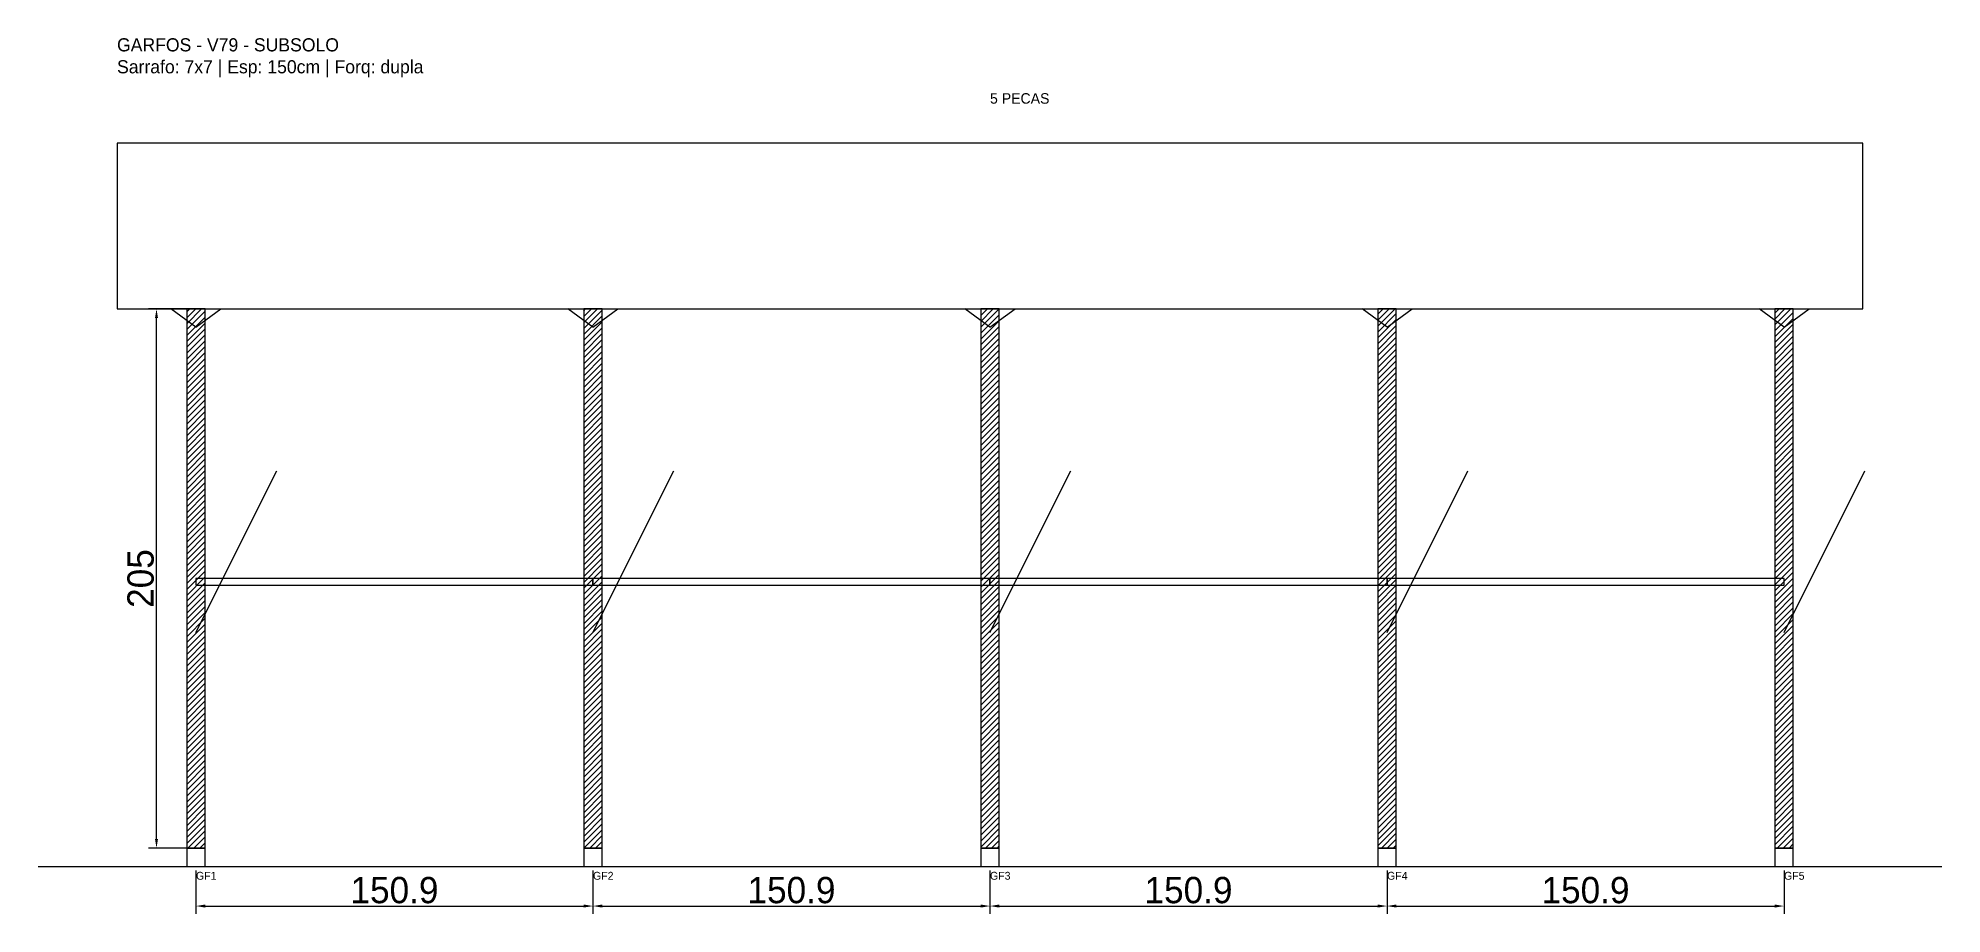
# Model space of a CAD drawing. Header units: metres. Extents: x -30 to 693, y -25 to 308.
import ezdxf

# ---------------------------------------------------------------- set-up
doc = ezdxf.new("R2010")
doc.units = ezdxf.units.M
for name, color, linetype in [('BARRA_ANCORAGEM', 1, 'Continuous'), ('COTA', 241, 'Continuous'), ('GARFOS OK', 3, 'Continuous'), ('NOME DA VIGA', 6, 'Continuous'), ('SARR_7x7', 40, 'Continuous'), ('TIRAS REESCORAMENTO', 252, 'Continuous'), ('VIGAS', 3, 'Continuous')]:
    doc.layers.add(name, color=color, linetype=linetype)
doc.dimstyles.new('EZ DXF', dxfattribs={"dimtxt": 10, "dimasz": 3.5, "dimexe": 3, "dimexo": 1.5, "dimgap": 1, "dimtad": 1, "dimdec": 1, "dimdsep": 46, "dimcen": 2.5, "dimazin": 3, "dimtfac": 1, "dimtmove": 0, "dimatfit": 3})

msp = doc.modelspace()

# ---------------------------------------------------------------- hatches: boundary and pattern name
at = {"layer": 'COTA'}
h = msp.add_hatch(dxfattribs=at)
h.set_pattern_fill('ANSI31', scale=0.5)
h.paths.add_polyline_path([(26.5, 0), (33.5, 0), (33.5, 205), (26.5, 205)])
h = msp.add_hatch(dxfattribs=at)
h.set_pattern_fill('ANSI31', scale=0.5)
h.paths.add_polyline_path([(177.361719, 0), (184.361719, 0), (184.361719, 205), (177.361719, 205)])
h = msp.add_hatch(dxfattribs=at)
h.set_pattern_fill('ANSI31', scale=0.5)
h.paths.add_polyline_path([(328.223438, 0), (335.223438, 0), (335.223438, 205), (328.223438, 205)])
h = msp.add_hatch(dxfattribs=at)
h.set_pattern_fill('ANSI31', scale=0.5)
h.paths.add_polyline_path([(479.085157, 0), (486.085157, 0), (486.085157, 205), (479.085157, 205)])
h = msp.add_hatch(dxfattribs=at)
h.set_pattern_fill('ANSI31', scale=0.5)
h.paths.add_polyline_path([(629.946876, 0), (636.946876, 0), (636.946876, 205), (629.946876, 205)])

# ---------------------------------------------------------------- linework, layer by layer
at = {"layer": 'BARRA_ANCORAGEM'}
for p, q in [((30, 82), (60.75, 143.5)), ((180.861719, 82), (211.611719, 143.5)), ((331.723438, 82), (362.473438, 143.5)), ((482.585157, 82), (513.335157, 143.5)), ((633.446876, 82), (664.196876, 143.5))]:
    msp.add_line(p, q, dxfattribs=at)
at = {"layer": 'GARFOS OK'}
for p, q in [((30, 198), (20.5, 205)), ((20.5, 205), (39.5, 205)), ((30, 198), (39.5, 205)), ((180.861719, 198), (171.361719, 205)), ((171.361719, 205), (190.361719, 205)), ((180.861719, 198), (190.361719, 205)), ((331.723438, 198), (322.223438, 205)), ((322.223438, 205), (341.223438, 205)), ((331.723438, 198), (341.223438, 205)), ((482.585157, 198), (473.085157, 205)), ((473.085157, 205), (492.085157, 205)), ((482.585157, 198), (492.085157, 205)), ((633.446876, 198), (623.946876, 205)), ((623.946876, 205), (642.946876, 205)), ((633.446876, 198), (642.946876, 205))]:
    msp.add_line(p, q, dxfattribs=at)
at = {"layer": 'GARFOS OK', "linetype": 'CONTINUOUS'}
msp.add_line((-30, -7), (693.446876, -7), dxfattribs=at)
at = {"layer": 'GARFOS OK'}
for points in [[(26.5, 0), (33.5, 0), (33.5, 205), (26.5, 205), (26.5, 0)], [(177.361719, 0), (184.361719, 0), (184.361719, 205), (177.361719, 205), (177.361719, 0)], [(328.223438, 0), (335.223438, 0), (335.223438, 205), (328.223438, 205), (328.223438, 0)], [(479.085157, 0), (486.085157, 0), (486.085157, 205), (479.085157, 205), (479.085157, 0)], [(629.946876, 0), (636.946876, 0), (636.946876, 205), (629.946876, 205), (629.946876, 0)]]:
    msp.add_lwpolyline(points, dxfattribs=at)
at = {"layer": 'SARR_7x7'}
for points in [[(26.5, -7), (33.5, -7), (33.5, 0), (26.5, 0), (26.5, -7)], [(177.361719, -7), (184.361719, -7), (184.361719, 0), (177.361719, 0), (177.361719, -7)], [(328.223438, -7), (335.223438, -7), (335.223438, 0), (328.223438, 0), (328.223438, -7)], [(479.085157, -7), (486.085157, -7), (486.085157, 0), (479.085157, 0), (479.085157, -7)], [(629.946876, -7), (636.946876, -7), (636.946876, 0), (629.946876, 0), (629.946876, -7)]]:
    msp.add_lwpolyline(points, dxfattribs=at)
at = {"layer": 'TIRAS REESCORAMENTO'}
for points in [[(30, 100), (180.861719, 100), (180.861719, 102.5), (30, 102.5), (30, 100)], [(180.861719, 100), (331.723438, 100), (331.723438, 102.5), (180.861719, 102.5), (180.861719, 100)], [(331.723438, 100), (482.585157, 100), (482.585157, 102.5), (331.723438, 102.5), (331.723438, 100)], [(482.585157, 100), (633.446876, 100), (633.446876, 102.5), (482.585157, 102.5), (482.585157, 100)]]:
    msp.add_lwpolyline(points, dxfattribs=at)
at = {"layer": 'VIGAS'}
msp.add_lwpolyline([(0, 205), (663.446876, 205), (663.446876, 268), (0, 268), (0, 205)], dxfattribs=at)

# ---------------------------------------------------------------- texts
at = {"layer": 'NOME DA VIGA'}
for s, height, p in [('5 PECAS', 4, (331.723438, 283)), ('GF1', 3, (30, -12)), ('GF2', 3, (180.861719, -12)), ('GF3', 3, (331.723438, -12)), ('GF4', 3, (482.585157, -12)), ('GF5', 3, (633.446876, -12))]:
    msp.add_text(s, height=height, dxfattribs=at).set_placement(p)
at = {"layer": 'NOME DA VIGA', "insert": (0, 293), "char_height": 5, "attachment_point": 7}
msp.add_mtext('GARFOS - V79 - SUBSOLO\\PSarrafo: 7x7 | Esp: 150cm | Forq: dupla', dxfattribs=at)

# ---------------------------------------------------------------- dimensions: what is measured, and where the dimension line sits
at = {"layer": 'COTA'}
msp.add_linear_dim(base=(15, 0), p1=(30, 0), p2=(30, 205), angle=90, dimstyle='EZ DXF', dxfattribs=at).render()
for base, p1, p2 in [((30, -22), (30, -7), (180.861719, -7)), ((180.861719, -22), (180.861719, -7), (331.723438, -7)), ((331.723438, -22), (331.723438, -7), (482.585157, -7)), ((482.585157, -22), (482.585157, -7), (633.446876, -7))]:
    msp.add_linear_dim(base=base, p1=p1, p2=p2, dimstyle='EZ DXF', dxfattribs=at).render()

doc.saveas('drawing.dxf')
